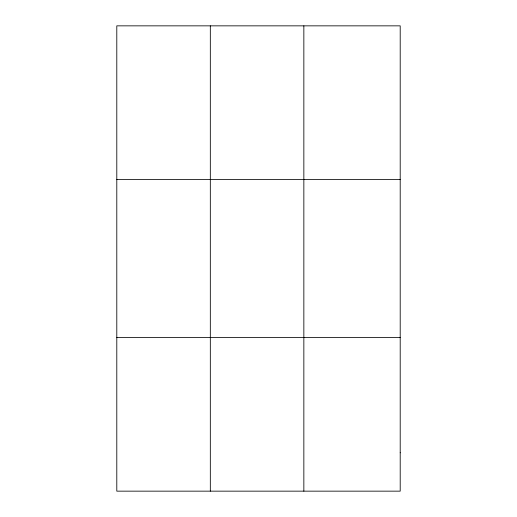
<?xml version="1.0" encoding="UTF-8"?>
<svg xmlns="http://www.w3.org/2000/svg" width="517" height="517" viewBox="0 0 517 517"><rect width="100%" height="100%" fill="white"/><g stroke="black" fill="none" stroke-linecap="round" stroke-linejoin="round"><path stroke-width="0.78" d="M210.322 491.15L210.322 25.85M303.847 491.15L303.847 25.85M116.797 179.399L400.203 179.399M116.797 337.601L400.203 337.601M400.203 452.763L400.203 491.15L116.797 491.15L116.797 25.85L400.203 25.85L400.203 452.763"/></g></svg>
